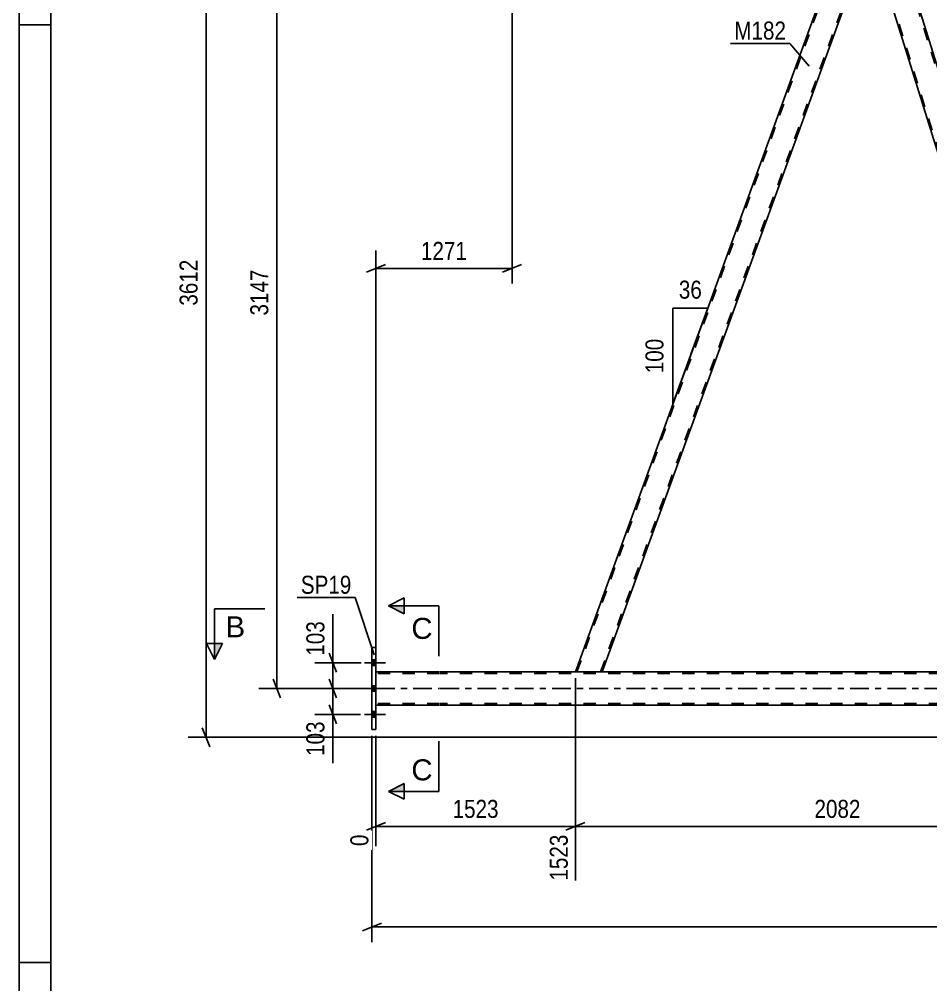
# Model space of a CAD drawing. Header units: millimetres. Extents: x 0 to 841, y 0 to 594.
# Drawn here: x 0 to 144.8, y 294.5 to 447.9 of the extents above; entities that cross this region are included whole.
import ezdxf

# ---------------------------------------------------------------- set-up
doc = ezdxf.new("R2010")
doc.units = ezdxf.units.MM
doc.linetypes.add('DXK_LINE_DOT2', pattern=[3.9198, 1.9599, -1.9599])
doc.linetypes.add('DXK_LINE_DOT3', pattern=[5.9187, 2.979, -0.9799, 0.9799, -0.9799])
doc.styles.add('Arial', font='ARIAL.TTF', dxfattribs={"height": 0.2})
doc.styles.add('Arial Narrow', font='ARIALN.TTF', dxfattribs={"height": 0.2})

# ---------------------------------------------------------------- blocks, each defined once
blk = doc.blocks.new('Unknown-814521622-1135')
at = {"color": 5, "linetype": 'Continuous'}
for p, q in [((0, 594), (0, 0)), ((5, 589), (5, 5)), ((5, 447), (0, 447)), ((5, 298), (0, 298))]:
    blk.add_line(p, q, dxfattribs=at)
blk = doc.blocks.new('Part-814521622-3756 - 3269')
at = {"color": 2, "linetype": 'Continuous'}
for p, q in [((132.45, 465.4), (88.33, 344.18)), ((136.71, 465.4), (132.45, 465.4)), ((92.59, 344.18), (135.16, 461.15))]:
    blk.add_line(p, q, dxfattribs=at)
at = {"color": 7, "linetype": 'DXK_LINE_DOT2'}
for p, q in [((88.58, 344.18), (132.71, 465.4)), ((92.33, 344.18), (136.45, 465.4)), ((135.16, 461.15), (136.71, 465.4)), ((88.33, 344.18), (92.59, 344.18))]:
    blk.add_line(p, q, dxfattribs=at)
blk = doc.blocks.new('Part-814521622-3547 - 3269')
at = {"color": 2, "linetype": 'Continuous'}
for p, q in [((56.01, 335.04), (56.01, 348.04)), ((56.01, 348.04), (56.65, 348.04)), ((56.65, 335.04), (56.65, 348.04)), ((56.01, 335.04), (56.65, 335.04))]:
    blk.add_line(p, q, dxfattribs=at)
blk = doc.blocks.new('Bolt-814521622-3579 - 3269')
at = {"linetype": 'Continuous'}
for points in [[(56.65, 345.2), (56.65, 346.08), (56.01, 346.08), (56.01, 345.2)], [(56.65, 345.2), (56.65, 346.08), (56.01, 346.08), (56.01, 345.2)], [(56.65, 345.2), (56.65, 346.08), (56.01, 346.08), (56.01, 345.2)], [(56.65, 341.1), (56.65, 341.98), (56.01, 341.98), (56.01, 341.1)], [(56.65, 341.1), (56.65, 341.98), (56.01, 341.98), (56.01, 341.1)], [(56.65, 337), (56.65, 337.88), (56.01, 337.88), (56.01, 337)], [(56.65, 337), (56.65, 337.88), (56.01, 337.88), (56.01, 337)], [(56.65, 337), (56.65, 337.88), (56.01, 337.88), (56.01, 337)]]:
    blk.add_hatch(color=1, dxfattribs=at).paths.add_polyline_path(points)
at = {"color": 1, "linetype": 'Continuous'}
for p, q in [((54.85, 345.64), (58.17, 345.64)), ((54.85, 345.64), (58.17, 345.64)), ((54.85, 345.64), (58.17, 345.64)), ((56.01, 346.08), (56.65, 346.08)), ((56.01, 346.08), (56.65, 346.08)), ((56.01, 346.08), (56.65, 346.08)), ((56.01, 345.2), (56.65, 345.2)), ((56.01, 345.2), (56.65, 345.2)), ((56.01, 345.2), (56.65, 345.2)), ((54.85, 341.54), (58.17, 341.54)), ((54.85, 341.54), (58.17, 341.54)), ((56.01, 341.98), (56.65, 341.98)), ((56.01, 341.98), (56.65, 341.98)), ((56.01, 341.1), (56.65, 341.1)), ((56.01, 341.1), (56.65, 341.1)), ((56.01, 337.88), (56.65, 337.88)), ((56.01, 337.88), (56.65, 337.88)), ((56.01, 337.88), (56.65, 337.88)), ((54.85, 337.44), (58.17, 337.44)), ((54.85, 337.44), (58.17, 337.44)), ((54.85, 337.44), (58.17, 337.44)), ((56.01, 337), (56.65, 337)), ((56.01, 337), (56.65, 337)), ((56.01, 337), (56.65, 337))]:
    blk.add_line(p, q, dxfattribs=at)
blk = doc.blocks.new('Part-814521622-3747 - 3269')
at = {"color": 2, "linetype": 'Continuous'}
for p, q in [((66.77, 344.18), (56.65, 344.18)), ((166.98, 344.18), (66.87, 344.18)), ((56.65, 338.9), (66.77, 338.9)), ((66.87, 338.9), (166.98, 338.9))]:
    blk.add_line(p, q, dxfattribs=at)
at = {"color": 7, "linetype": 'DXK_LINE_DOT2'}
for p, q in [((56.65, 338.9), (56.65, 344.18)), ((66.77, 343.94), (56.65, 343.94)), ((742.25, 343.94), (66.87, 343.94)), ((66.77, 339.14), (56.65, 339.14)), ((742.25, 339.14), (66.87, 339.14))]:
    blk.add_line(p, q, dxfattribs=at)
at = {"color": 7, "linetype": 'DXK_LINE_DOT3'}
for p, q in [((56.65, 341.54), (66.77, 341.54)), ((66.87, 341.54), (742.25, 341.54))]:
    blk.add_line(p, q, dxfattribs=at)
blk = doc.blocks.new('Part-814521622-3761 - 3269')
at = {"color": 2, "linetype": 'Continuous'}
for p, q in [((136.71, 465.4), (135.16, 461.15)), ((138.02, 465.4), (136.71, 465.4)), ((174.3, 349), (138.02, 465.4)), ((170.11, 349), (135.16, 461.15))]:
    blk.add_line(p, q, dxfattribs=at)
at = {"color": 7, "linetype": 'DXK_LINE_DOT2'}
for p, q in [((174.59, 347.28), (137.77, 465.4)), ((171.87, 344.18), (135.29, 461.52)), ((171.62, 344.18), (170.11, 349)), ((174.73, 347.65), (174.3, 349)), ((173.46, 344.18), (174.73, 347.65)), ((171.62, 344.18), (173.46, 344.18))]:
    blk.add_line(p, q, dxfattribs=at)
blk = doc.blocks.new('StraightDimension-814521622-4207 - 3269')
at = {"color": 7, "linetype": 'Continuous'}
for p, q in [((49.21, 343.04), (50.41, 340.04)), ((54.33, 341.54), (46.96, 341.54)), ((49.81, 337.44), (49.81, 341.54)), ((50.41, 335.94), (49.21, 338.94)), ((54.18, 337.44), (46.96, 337.44))]:
    blk.add_line(p, q, dxfattribs=at)
at = {"color": 0}
blk.add_wipeout([(49.06, 336.91), (44.86, 336.91), (44.86, 330.23), (49.06, 330.23)], dxfattribs=at)
at = {"color": 7, "linetype": 'Continuous'}
blk.add_line((49.81, 337.44), (49.81, 329.7), dxfattribs=at)
blk.add_line((49.81, 337.44), (49.81, 329.7), dxfattribs=at)
at = {"color": 3, "style": 'Arial Narrow'}
blk.add_text('103', height=2.863, rotation=90.0002, dxfattribs=at).set_placement((48.46, 330.83))
blk = doc.blocks.new('StraightDimension-814521622-4271 - 3269')
at = {"color": 7, "linetype": 'Continuous'}
for p, q in [((41.5, 465.9), (40.3, 468.9)), ((76.63, 467.4), (38.05, 467.4)), ((40.9, 341.54), (40.9, 467.4)), ((40.3, 343.04), (41.5, 340.04)), ((55.01, 341.54), (38.05, 341.54))]:
    blk.add_line(p, q, dxfattribs=at)
at = {"color": 0}
blk.add_wipeout([(40.15, 408.73), (35.95, 408.73), (35.95, 400.21), (40.15, 400.21)], dxfattribs=at)
at = {"color": 3, "style": 'Arial Narrow'}
blk.add_text('3147', height=2.863, rotation=90.0002, dxfattribs=at).set_placement((39.55, 400.81))
blk = doc.blocks.new('StraightDimension-814521622-4563 - 3269')
at = {"color": 7, "linetype": 'Continuous'}
for p, q in [((56.01, 334.04), (56.01, 301.26)), ((57.51, 304.26), (54.51, 303.06)), ((56.01, 303.66), (793.98, 303.66))]:
    blk.add_line(p, q, dxfattribs=at)
blk = doc.blocks.new('AngleDimension-814521622-3937 - 3269')
at = {"color": 7, "linetype": 'Continuous'}
for p, q in [((103.83, 401.99), (109.37, 401.99)), ((103.83, 386.77), (109.37, 401.99)), ((103.83, 386.77), (103.83, 401.99)), ((106.7, 394.65), (109.37, 401.99))]:
    blk.add_line(p, q, dxfattribs=at)
at = {"color": 0}
for points in [[(109.03, 402.89), (109.03, 407.09), (104.17, 407.09), (104.17, 402.89)], [(102.93, 397.72), (98.73, 397.72), (98.73, 391.04), (102.93, 391.04)]]:
    blk.add_wipeout(points, dxfattribs=at)
at = {"color": 3, "style": 'Arial Narrow'}
blk.add_text('36', height=2.863, dxfattribs=at).set_placement((104.77, 403.49))
blk.add_text('100', height=2.863, rotation=90.0002, dxfattribs=at).set_placement((102.33, 391.64))
blk = doc.blocks.new('StraightDimension-814521622-4146 - 3269')
at = {"color": 7, "linetype": 'Continuous'}
for p, q in [((30.27, 476.77), (29.07, 479.77)), ((79.82, 478.27), (26.82, 478.27)), ((29.67, 333.8), (29.67, 478.27)), ((29.07, 335.3), (30.27, 332.3)), ((165.98, 333.8), (26.82, 333.8))]:
    blk.add_line(p, q, dxfattribs=at)
at = {"color": 0}
blk.add_wipeout([(28.92, 410.29), (24.72, 410.29), (24.72, 401.78), (28.92, 401.78)], dxfattribs=at)
at = {"color": 3, "style": 'Arial Narrow'}
blk.add_text('3612', height=2.863, rotation=90.0002, dxfattribs=at).set_placement((28.32, 402.38))
blk = doc.blocks.new('StraightDimension-814521622-4217 - 3269')
at = {"color": 7, "linetype": 'Continuous'}
for p, q in [((49.21, 347.14), (50.41, 344.14)), ((54.33, 345.64), (46.96, 345.64)), ((49.81, 341.54), (49.81, 345.64)), ((50.41, 340.04), (49.21, 343.04)), ((54.33, 341.54), (46.96, 341.54))]:
    blk.add_line(p, q, dxfattribs=at)
at = {"color": 0}
blk.add_wipeout([(49.06, 352.85), (44.86, 352.85), (44.86, 346.16), (49.06, 346.16)], dxfattribs=at)
at = {"color": 7, "linetype": 'Continuous'}
blk.add_line((49.81, 345.64), (49.81, 353.37), dxfattribs=at)
blk.add_line((49.81, 345.64), (49.81, 353.37), dxfattribs=at)
at = {"color": 3, "style": 'Arial Narrow'}
blk.add_text('103', height=2.863, rotation=90.0002, dxfattribs=at).set_placement((48.46, 346.76))
blk = doc.blocks.new('StraightDimension-814521622-4260 - 3269')
at = {"color": 7, "linetype": 'Continuous'}
for p, q in [((78.27, 464.4), (78.27, 405.9)), ((56.65, 345.18), (56.65, 411.15)), ((58.15, 408.9), (55.15, 407.7)), ((56.65, 408.3), (78.27, 408.3)), ((76.77, 407.7), (79.77, 408.9))]:
    blk.add_line(p, q, dxfattribs=at)
at = {"color": 0}
blk.add_wipeout([(71.71, 409.05), (71.71, 413.25), (63.2, 413.25), (63.2, 409.05)], dxfattribs=at)
at = {"color": 3, "style": 'Arial Narrow'}
blk.add_text('1271', height=2.863, dxfattribs=at).set_placement((63.8, 409.65))
blk = doc.blocks.new('StraightDimension-814521622-4276 - 3269')
at = {"color": 7, "linetype": 'Continuous'}
for p, q in [((88.33, 343.18), (88.33, 311.02)), ((171.62, 343.18), (171.62, 311.02)), ((89.83, 320.24), (86.83, 319.04)), ((88.33, 319.64), (171.62, 319.64)), ((170.12, 319.04), (173.12, 320.24))]:
    blk.add_line(p, q, dxfattribs=at)
at = {"color": 0}
blk.add_wipeout([(134.23, 320.39), (134.23, 324.59), (125.72, 324.59), (125.72, 320.39)], dxfattribs=at)
at = {"color": 0, "linetype": 'Continuous'}
blk.add_wipeout([(171.02, 318.94), (166.82, 318.94), (166.82, 310.42), (171.02, 310.42)], dxfattribs=at)
at = {"color": 3, "style": 'Arial Narrow'}
blk.add_text('2082', height=2.863, dxfattribs=at).set_placement((126.32, 320.99))
at = {"color": 3, "linetype": 'Continuous', "style": 'Arial Narrow'}
blk.add_text('3605', height=2.863, rotation=90.0002, dxfattribs=at).set_placement((170.42, 311.02))
blk = doc.blocks.new('StraightDimension-814521622-4552 - 3269')
at = {"color": 7, "linetype": 'Continuous'}
for p, q in [((88.33, 343.18), (88.33, 311.02)), ((56.65, 334.04), (56.65, 316.51)), ((58.15, 320.24), (55.15, 319.04)), ((56.65, 319.64), (88.33, 319.64)), ((86.83, 319.04), (89.83, 320.24))]:
    blk.add_line(p, q, dxfattribs=at)
at = {"color": 0}
blk.add_wipeout([(76.74, 320.39), (76.74, 324.59), (68.23, 324.59), (68.23, 320.39)], dxfattribs=at)
at = {"color": 0, "linetype": 'Continuous'}
for points in [[(56.05, 318.94), (51.85, 318.94), (51.85, 315.91), (56.05, 315.91)], [(87.73, 318.94), (83.53, 318.94), (83.53, 310.42), (87.73, 310.42)]]:
    blk.add_wipeout(points, dxfattribs=at)
at = {"color": 3, "style": 'Arial Narrow'}
blk.add_text('1523', height=2.863, dxfattribs=at).set_placement((68.83, 320.99))
at = {"color": 3, "linetype": 'Continuous', "style": 'Arial Narrow'}
for s, height, p in [('0', 2.86, (55.45, 316.51)), ('1523', 2.863, (87.13, 311.02))]:
    blk.add_text(s, height=height, rotation=90.0002, dxfattribs=at).set_placement(p)
blk = doc.blocks.new('Mark-814521622-3752 - 3269')
at = {"color": 0}
blk.add_wipeout([(121.81, 444.66), (121.81, 447.66), (113.58, 447.66), (113.58, 444.66)], dxfattribs=at)
blk.add_wipeout([(121.81, 444.66), (121.81, 447.66), (113.58, 447.66), (113.58, 444.66)], dxfattribs=at)
at = {"color": 30, "linetype": 'Continuous'}
for p in [(112.98, 444.06), (125.5, 440.45)]:
    blk.add_line(p, (122.41, 444.06), dxfattribs=at)
at = {"color": 3, "style": 'Arial Narrow'}
blk.add_text('M182', height=2.863, dxfattribs=at).set_placement((113.58, 444.66))
blk = doc.blocks.new('Mark-814521622-3543 - 3269')
at = {"color": 0}
blk.add_wipeout([(52.76, 356.6), (52.76, 359.6), (44.72, 359.6), (44.72, 356.6)], dxfattribs=at)
blk.add_wipeout([(52.76, 356.6), (52.76, 359.6), (44.72, 359.6), (44.72, 356.6)], dxfattribs=at)
at = {"color": 30, "linetype": 'Continuous'}
for p in [(44.12, 356), (56.36, 346.91)]:
    blk.add_line(p, (53.36, 356), dxfattribs=at)
at = {"color": 3, "style": 'Arial Narrow'}
blk.add_text('SP19', height=2.863, dxfattribs=at).set_placement((44.72, 356.6))
blk = doc.blocks.new('SectionMark-814521622-4895 - 3269')
at = {"linetype": 'Continuous'}
blk.add_hatch(color=6, dxfattribs=at).paths.add_polyline_path([(31.01, 348.68), (32.26, 348.68), (31.01, 346.18)])
at = {"color": 6, "linetype": 'Continuous'}
for p, q in [((31.01, 354.18), (39.01, 354.18)), ((31.01, 354.18), (31.01, 346.18)), ((31.01, 346.18), (29.76, 348.68)), ((32.26, 348.68), (29.76, 348.68)), ((31.01, 346.18), (32.26, 348.68))]:
    blk.add_line(p, q, dxfattribs=at)
at = {"color": 0, "linetype": 'Continuous'}
blk.add_wipeout([(35.87, 349.68), (35.87, 353.18), (32.76, 353.18), (32.76, 349.68)], dxfattribs=at)
at = {"color": 3, "linetype": 'Continuous', "style": 'Arial'}
blk.add_text('B', height=3.34, dxfattribs=at).set_placement((32.76, 349.68))
blk = doc.blocks.new('SectionMark-814521622-4897 - 3269')
at = {"linetype": 'Continuous'}
for points in [[(61.15, 354.68), (61.15, 353.43), (58.65, 354.68)], [(61.15, 326.45), (61.15, 325.2), (58.65, 325.2)]]:
    blk.add_hatch(color=6, dxfattribs=at).paths.add_polyline_path(points)
at = {"color": 6, "linetype": 'Continuous'}
for p, q in [((58.65, 354.68), (61.15, 355.93)), ((61.15, 353.43), (61.15, 355.93)), ((66.65, 354.68), (58.65, 354.68)), ((58.65, 354.68), (61.15, 353.43)), ((66.65, 354.68), (66.65, 346.68)), ((66.65, 325.2), (66.65, 333.2)), ((58.65, 325.2), (61.15, 326.45)), ((61.15, 326.45), (61.15, 323.95)), ((66.65, 325.2), (58.65, 325.2)), ((61.15, 323.95), (58.65, 325.2))]:
    blk.add_line(p, q, dxfattribs=at)
at = {"color": 0, "linetype": 'Continuous'}
for points in [[(65.65, 349.43), (65.65, 352.93), (62.28, 352.93), (62.28, 349.43)], [(65.65, 326.95), (65.65, 330.45), (62.28, 330.45), (62.28, 326.95)]]:
    blk.add_wipeout(points, dxfattribs=at)
at = {"color": 3, "linetype": 'Continuous', "style": 'Arial'}
for p in [(62.28, 349.43), (62.28, 326.95)]:
    blk.add_text('C', height=3.34, dxfattribs=at).set_placement(p)

msp = doc.modelspace()

# ---------------------------------------------------------------- block references
for name in ['Unknown-814521622-1135', 'Part-814521622-3756 - 3269', 'Part-814521622-3761 - 3269', 'Part-814521622-3547 - 3269', 'Bolt-814521622-3579 - 3269', 'Part-814521622-3747 - 3269']:
    msp.add_blockref(name, (0, 0))

# ---------------------------------------------------------------- next in the draw order: block references
msp.add_blockref('StraightDimension-814521622-4207 - 3269', (0, 0))

# ---------------------------------------------------------------- next in the draw order: block references
msp.add_blockref('StraightDimension-814521622-4271 - 3269', (0, 0))

# ---------------------------------------------------------------- next in the draw order: block references
msp.add_blockref('StraightDimension-814521622-4563 - 3269', (0, 0))

# ---------------------------------------------------------------- next in the draw order: block references
msp.add_blockref('AngleDimension-814521622-3937 - 3269', (0, 0))

# ---------------------------------------------------------------- next in the draw order: block references
msp.add_blockref('StraightDimension-814521622-4146 - 3269', (0, 0))

# ---------------------------------------------------------------- next in the draw order: block references
for name in ['StraightDimension-814521622-4260 - 3269', 'Mark-814521622-3752 - 3269', 'StraightDimension-814521622-4217 - 3269', 'StraightDimension-814521622-4276 - 3269']:
    msp.add_blockref(name, (0, 0))

# ---------------------------------------------------------------- next in the draw order: block references
for name in ['Mark-814521622-3543 - 3269', 'StraightDimension-814521622-4552 - 3269']:
    msp.add_blockref(name, (0, 0))

# ---------------------------------------------------------------- next in the draw order: block references
msp.add_blockref('SectionMark-814521622-4895 - 3269', (0, 0))

# ---------------------------------------------------------------- next in the draw order: block references
msp.add_blockref('SectionMark-814521622-4897 - 3269', (0, 0))

doc.saveas('drawing.dxf')
